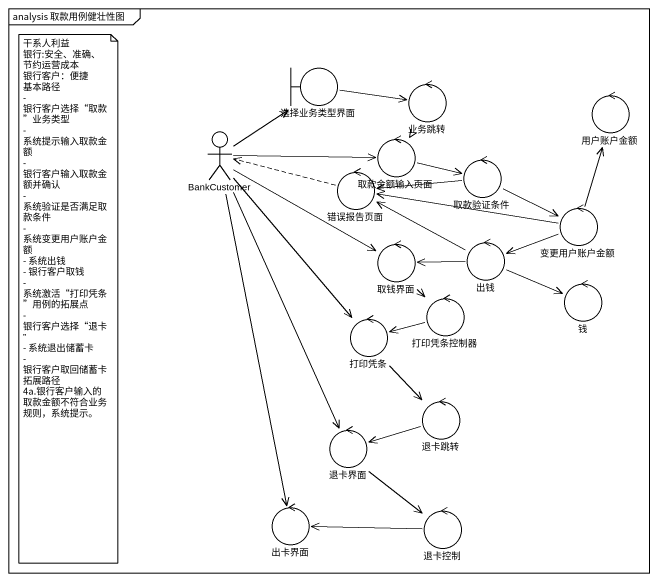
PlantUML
@startuml
mainframe analysis 取款用例健壮性图
boundary 选择业务类型界面
control 业务跳转
control 用户账户金额
actor BankCustomer
control 取款金额输入页面
control 取款验证条件
control 错误报告页面
control 出钱
control 变更用户账户金额
control 取钱界面
control 打印凭条
control 打印凭条控制器
control 钱
control 退卡界面
control 退卡跳转
control 出卡界面
control 退卡控制
选择业务类型界面 -right-> 业务跳转
业务跳转 --> 取款金额输入页面
BankCustomer -up-> 选择业务类型界面
BankCustomer -right-> 取款金额输入页面
BankCustomer -right-> 取钱界面
BankCustomer --> 打印凭条
BankCustomer --> 退卡界面
BankCustomer --> 出卡界面
取款金额输入页面 -right-> 取款验证条件
取款验证条件 -left-> 错误报告页面
取款验证条件 -right-> 变更用户账户金额
错误报告页面 .left.> BankCustomer
出钱 -left-> 错误报告页面
出钱 -left-> 取钱界面
出钱 -right-> 钱
变更用户账户金额 -up-> 用户账户金额
变更用户账户金额 -left-> 错误报告页面
变更用户账户金额 -left-> 出钱
取钱界面 --> 打印凭条控制器
打印凭条 --> 退卡跳转
打印凭条控制器 -left-> 打印凭条
退卡界面 --> 退卡控制
退卡跳转 -left-> 退卡界面
退卡控制 -left-> 出卡界面
note as N1
  干系人利益
  银行:安全、准确、节约运营成本
  银行客户：便捷
  基本路径
  - 银行客户选择“取款”业务类型
  - 系统提示输入取款金额
  - 银行客户输入取款金额并确认
  - 系统验证是否满足取款条件
  - 系统变更用户账户金额
  - 系统出钱
  - 银行客户取钱
  - 系统激活“打印凭条”用例的拓展点
  - 银行客户选择“退卡”
  - 系统退出储蓄卡
  - 银行客户取回储蓄卡
  拓展路径
  4a.银行客户输入的取款金额不符合业务规则，系统提示。
end note
@enduml
